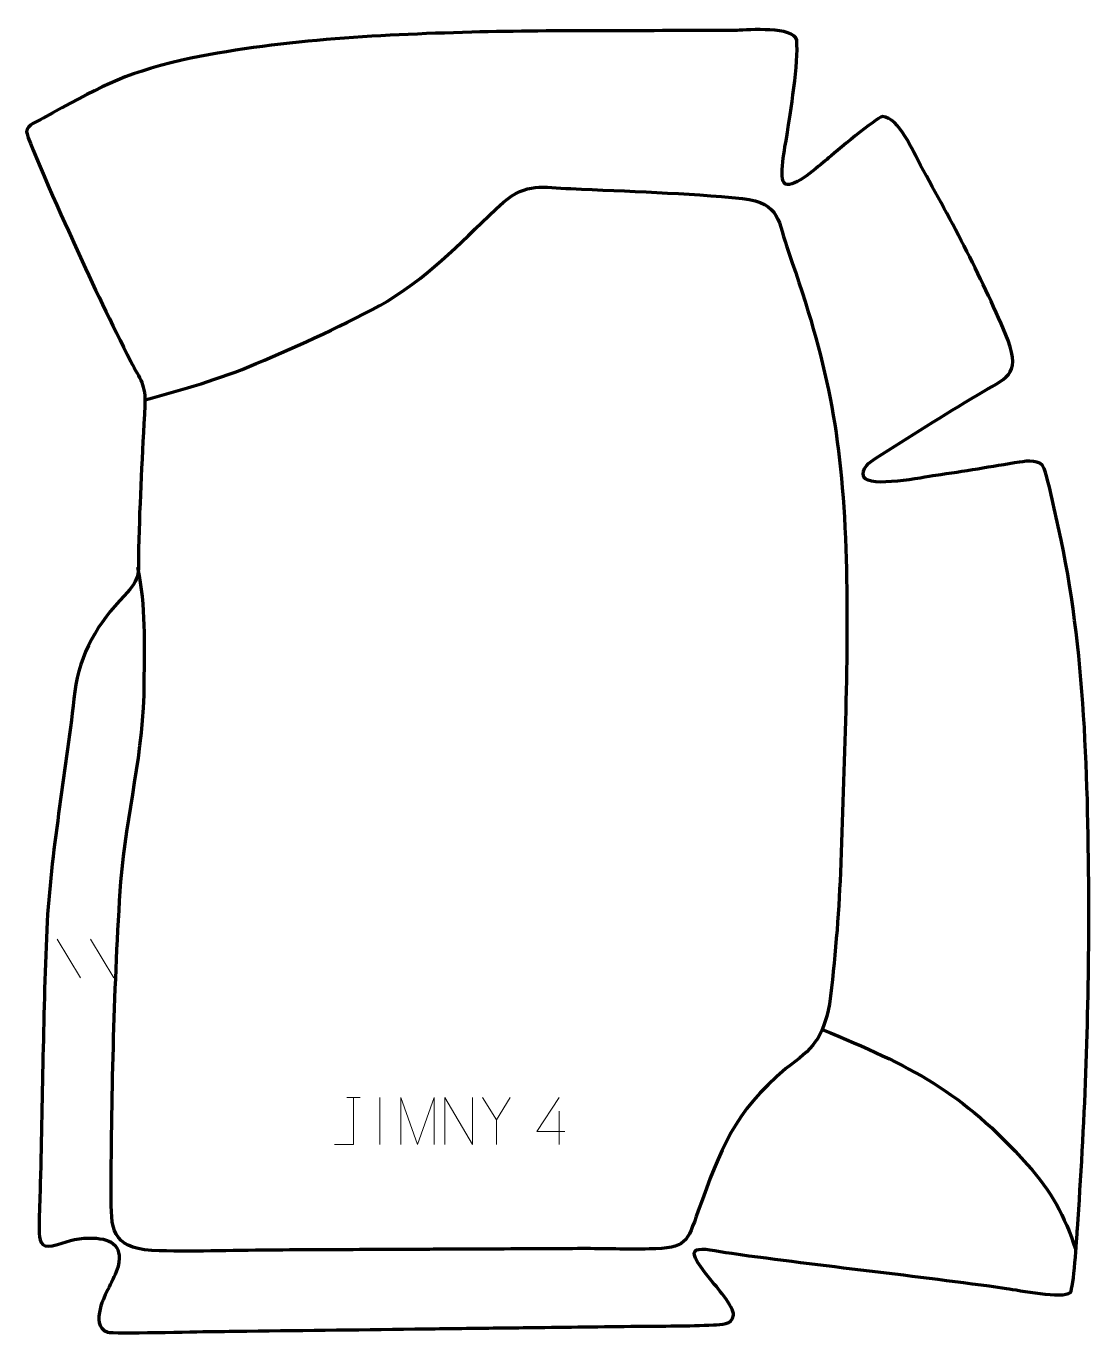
# Model space of a CAD drawing. Header units: millimetres. Extents: x 1356 to 1921, y 80 to 776.
import ezdxf

# ---------------------------------------------------------------- set-up
doc = ezdxf.new("R2010")
doc.units = ezdxf.units.MM
doc.header["$MEASUREMENT"] = 0
doc.layers.add('layer 1', color=7, linetype='Continuous')
doc.layers.add('layer 2', color=7, linetype='Continuous')

msp = doc.modelspace()

# ---------------------------------------------------------------- linework, layer by layer
at = {"layer": 'layer 1', "color": 142, "lineweight": 158}
for points, knots in [([(1419.304, 577.0769), (1440.1846, 583.0328), (1458.1835, 587.8249), (1478.3449, 596.4258), (1478.3449, 596.4258), (1501.8599, 606.428), (1526.0076, 617.1195), (1548.2398, 629.7187), (1548.2398, 629.7187), (1573.3739, 645.3045), (1588.6403, 662.7653), (1609.8438, 682.2989), (1609.8438, 682.2989), (1622.2288, 692.7334), (1630.6839, 690.1578), (1645.7257, 689.4855), (1645.7257, 689.4855), (1675.8392, 688.1078), (1707.0292, 687.1529), (1736.974, 684.2546), (1736.974, 684.2546), (1757.3702, 681.7354), (1755.5726, 672.1466), (1761.5358, 655.3954), (1761.5358, 655.3954), (1781.9722, 597.1958), (1789.6212, 559.7057), (1791.8953, 497.9414), (1791.8953, 497.9414), (1793.7674, 440.5324), (1790.7946, 383.0638), (1788.9566, 325.6869), (1788.9566, 325.6869), (1788.1119, 302.633), (1786.0282, 278.7234), (1783.1932, 255.8238), (1783.1932, 255.8238), (1779.5794, 237.3289), (1774.4103, 232.149), (1760.0465, 221.5768), (1760.0465, 221.5768), (1732.1288, 197.9562), (1725.5168, 179.1135), (1713.4046, 145.9021), (1713.4046, 145.9021), (1707.212, 128.7152), (1707.611, 126.1414), (1687.3725, 125.613), (1687.3725, 125.613), (1675.658, 125.3073), (1663.484, 125.8479), (1651.6442, 125.793), (1651.6442, 125.793), (1644.9736, 125.762), (1638.3029, 125.7313), (1631.6323, 125.7007), (1631.6323, 125.7007), (1612.5735, 125.6133), (1593.5149, 125.526), (1574.4561, 125.4386), (1574.4561, 125.4386), (1569.3738, 125.4153), (1564.2915, 125.392), (1559.2092, 125.3687), (1559.2092, 125.3687), (1552.8563, 125.3396), (1546.5034, 125.3105), (1540.1504, 125.2814), (1540.1504, 125.2814), (1522.0446, 125.1983), (1503.9388, 125.1154), (1485.8332, 125.0323), (1485.8332, 125.0323), (1464.9896, 124.8951), (1443.6188, 123.9872), (1422.8376, 124.8191), (1422.8376, 124.8191), (1401.3382, 126.4172), (1401.1989, 136.2989), (1401.2557, 155.2326), (1401.2557, 155.2326), (1401.576, 210.4414), (1402.7728, 265.9646), (1406.4757, 321.0546), (1406.4757, 321.0546), (1409.3743, 357.0943), (1418.9045, 390.252), (1418.9153, 426.9714), (1418.9153, 426.9714), (1418.8839, 446.4788), (1419.8672, 468.1877), (1415.5941, 487.2044), (1415.5941, 487.2044), (1415.5941, 487.2044), (1415.3817, 488.1494), (1415.3817, 488.1494)], [0, 0, 0, 0, 0.04, 0.04, 0.04, 0.04, 0.08, 0.08, 0.08, 0.08, 0.12, 0.12, 0.12, 0.12, 0.16, 0.16, 0.16, 0.16, 0.2, 0.2, 0.2, 0.2, 0.24, 0.24, 0.24, 0.24, 0.28, 0.28, 0.28, 0.28, 0.32, 0.32, 0.32, 0.32, 0.36, 0.36, 0.36, 0.36, 0.4, 0.4, 0.4, 0.4, 0.44, 0.44, 0.44, 0.44, 0.48, 0.48, 0.48, 0.48, 0.52, 0.52, 0.52, 0.52, 0.56, 0.56, 0.56, 0.56, 0.6, 0.6, 0.6, 0.6, 0.64, 0.64, 0.64, 0.64, 0.68, 0.68, 0.68, 0.68, 0.72, 0.72, 0.72, 0.72, 0.76, 0.76, 0.76, 0.76, 0.8, 0.8, 0.8, 0.8, 0.84, 0.84, 0.84, 0.84, 0.88, 0.88, 0.88, 0.88, 0.92, 0.92, 0.92, 0.92, 1, 1, 1, 1]), ([(1779.3749, 242.4095), (1826.5202, 222.8232), (1853.5879, 209.4328), (1888.3169, 170.591), (1888.3169, 170.591), (1901.5415, 155.744), (1907.7479, 143.8652), (1914.2051, 125.1715)], [0, 0, 0, 0, 0.33333333, 0.33333333, 0.33333333, 0.33333333, 1, 1, 1, 1])]:
    msp.add_open_spline(points, degree=3, knots=knots, dxfattribs=at)
at = {"layer": 'layer 2', "color": 242, "lineweight": 158}
msp.add_open_spline([(1438.934, 757.7835), (1488.9171, 768.5244), (1541.9118, 771.2345), (1592.952, 772.679), (1592.952, 772.679), (1639.8642, 773.8649), (1687.0512, 773.2244), (1734.024, 773.6395), (1734.024, 773.6395), (1740.0378, 773.8384), (1764.1472, 775.8752), (1765.7573, 768.3635), (1765.7573, 768.3635), (1766.9026, 756.8297), (1762.3231, 729.6225), (1760.4819, 717.0588), (1760.4819, 717.0588), (1759.8289, 712.885), (1755.6397, 693.9587), (1759.7535, 691.9171), (1759.7535, 691.9171), (1764.6176, 689.5033), (1777.5496, 701.6875), (1781.6837, 705.0019), (1781.6837, 705.0019), (1785.9037, 708.4456), (1808.2074, 727.3482), (1811.3145, 727.768), (1811.3145, 727.768), (1820.184, 727.4497), (1827.6953, 708.9205), (1831.5626, 702.0115), (1831.5626, 702.0115), (1848.229, 671.999), (1865.2267, 640.6027), (1878.1099, 608.7836), (1878.1099, 608.7836), (1885.0819, 589.6952), (1876.9462, 588.8808), (1862.0184, 579.8874), (1862.0184, 579.8874), (1843.8879, 568.9313), (1825.6355, 557.6131), (1807.8234, 546.1501), (1807.8234, 546.1501), (1804.6976, 544.1384), (1799.6704, 540.534), (1801.3551, 536.1285), (1801.3551, 536.1285), (1804.6254, 530.1152), (1833.0638, 536.0148), (1839.6044, 536.9316), (1839.6044, 536.9316), (1854.6741, 539.0572), (1869.2929, 541.6126), (1884.273, 544.0354), (1884.273, 544.0354), (1888.325, 544.6906), (1895.522, 545.6065), (1897.3167, 540.736), (1897.3167, 540.736), (1901.1336, 528.5704), (1903.4621, 515.2153), (1906.3665, 502.7078), (1906.3665, 502.7078), (1919.7832, 438.7826), (1920.8621, 367.313), (1921.0642, 301.9974), (1921.0642, 301.9974), (1921.0526, 247.098), (1918.8966, 191.0237), (1914.9768, 136.2612), (1914.9768, 136.2612), (1914.6466, 131.5767), (1913.015, 104.512), (1911.2934, 102.5404), (1911.2934, 102.5404), (1907.1395, 98.9423), (1883.8697, 103.71), (1877.2441, 104.6628), (1877.2441, 104.6628), (1828.6635, 111.5526), (1779.8334, 116.4512), (1731.2581, 123.305), (1731.2581, 123.305), (1713.6519, 126.0671), (1702.8315, 129.8846), (1719.7986, 109.5381), (1719.7986, 109.5381), (1722.8849, 105.8373), (1732.3462, 94.9344), (1732.1836, 90.3519), (1732.1836, 90.3519), (1731.5044, 85.2599), (1725.6531, 85.4649), (1721.544, 85.2421), (1721.544, 85.2421), (1708.2616, 84.5223), (1694.4276, 84.7172), (1681.0646, 84.5508), (1681.0646, 84.5508), (1662.3365, 84.3177), (1643.6086, 84.0844), (1624.8806, 83.8513), (1624.8806, 83.8513), (1618.8496, 83.7762), (1612.8186, 83.7011), (1606.7875, 83.6261), (1606.7875, 83.6261), (1594.0906, 83.468), (1581.3937, 83.3099), (1568.6967, 83.1518), (1568.6967, 83.1518), (1536.9544, 82.7566), (1505.212, 82.3613), (1473.4697, 81.9661), (1473.4697, 81.9661), (1467.1212, 81.8871), (1460.7728, 81.808), (1454.4243, 81.729), (1454.4243, 81.729), (1447.1704, 81.6294), (1402.311, 80.4851), (1399.4761, 81.3756), (1399.4761, 81.3756), (1393.924, 83.6174), (1394.1988, 88.5848), (1395.402, 93.6772), (1395.402, 93.6772), (1397.8099, 102.5985), (1402.4325, 108.4362), (1405.0115, 116.3683), (1405.0115, 116.3683), (1407.6596, 128.4028), (1400.4222, 131.4447), (1389.7408, 131.4426), (1389.7408, 131.4426), (1381.4099, 131.3091), (1377.628, 129.3236), (1369.993, 127.3038), (1369.993, 127.3038), (1363.3915, 125.9136), (1363.026, 130.4514), (1362.9415, 135.9236), (1362.9415, 135.9236), (1362.8431, 142.295), (1363.3289, 149.6523), (1363.5013, 156.1562), (1363.5013, 156.1562), (1364.7483, 203.9216), (1365.0947, 252.1386), (1367.2627, 299.8231), (1367.2627, 299.8231), (1369.7949, 340.6597), (1377.5245, 381.2825), (1381.9362, 422.0294), (1381.9362, 422.0294), (1384.545, 442.0531), (1394.1785, 458.6801), (1408.2353, 472.9215), (1408.2353, 472.9215), (1417.5284, 482.6649), (1415.5554, 485.314), (1415.8527, 498.1887), (1415.8527, 498.1887), (1416.4644, 523.6683), (1417.8342, 548.6714), (1419.2015, 574.0958), (1419.2015, 574.0958), (1419.8032, 585.2853), (1416.6167, 587.9566), (1411.7804, 597.4822), (1411.7804, 597.4822), (1401.3525, 618.0135), (1391.7151, 637.7452), (1382.2675, 658.7655), (1382.2675, 658.7655), (1378.6891, 666.727), (1356.0997, 716.1933), (1356.3498, 719.7625), (1356.3498, 719.7625), (1356.6113, 723.4958), (1362.0365, 725.1984), (1365.1244, 726.8883), (1365.1244, 726.8883), (1393.552, 742.4456), (1406.4386, 750.3941), (1438.934, 757.7835)], degree=3, knots=[0, 0, 0, 0, 0.02083333, 0.02083333, 0.02083333, 0.02083333, 0.04166667, 0.04166667, 0.04166667, 0.04166667, 0.0625, 0.0625, 0.0625, 0.0625, 0.08333333, 0.08333333, 0.08333333, 0.08333333, 0.10416667, 0.10416667, 0.10416667, 0.10416667, 0.125, 0.125, 0.125, 0.125, 0.14583333, 0.14583333, 0.14583333, 0.14583333, 0.16666667, 0.16666667, 0.16666667, 0.16666667, 0.1875, 0.1875, 0.1875, 0.1875, 0.20833333, 0.20833333, 0.20833333, 0.20833333, 0.22916667, 0.22916667, 0.22916667, 0.22916667, 0.25, 0.25, 0.25, 0.25, 0.27083333, 0.27083333, 0.27083333, 0.27083333, 0.29166667, 0.29166667, 0.29166667, 0.29166667, 0.3125, 0.3125, 0.3125, 0.3125, 0.33333333, 0.33333333, 0.33333333, 0.33333333, 0.35416667, 0.35416667, 0.35416667, 0.35416667, 0.375, 0.375, 0.375, 0.375, 0.39583333, 0.39583333, 0.39583333, 0.39583333, 0.41666667, 0.41666667, 0.41666667, 0.41666667, 0.4375, 0.4375, 0.4375, 0.4375, 0.45833333, 0.45833333, 0.45833333, 0.45833333, 0.47916667, 0.47916667, 0.47916667, 0.47916667, 0.5, 0.5, 0.5, 0.5, 0.52083333, 0.52083333, 0.52083333, 0.52083333, 0.54166667, 0.54166667, 0.54166667, 0.54166667, 0.5625, 0.5625, 0.5625, 0.5625, 0.58333333, 0.58333333, 0.58333333, 0.58333333, 0.60416667, 0.60416667, 0.60416667, 0.60416667, 0.625, 0.625, 0.625, 0.625, 0.64583333, 0.64583333, 0.64583333, 0.64583333, 0.66666667, 0.66666667, 0.66666667, 0.66666667, 0.6875, 0.6875, 0.6875, 0.6875, 0.70833333, 0.70833333, 0.70833333, 0.70833333, 0.72916667, 0.72916667, 0.72916667, 0.72916667, 0.75, 0.75, 0.75, 0.75, 0.77083333, 0.77083333, 0.77083333, 0.77083333, 0.79166667, 0.79166667, 0.79166667, 0.79166667, 0.8125, 0.8125, 0.8125, 0.8125, 0.83333333, 0.83333333, 0.83333333, 0.83333333, 0.85416667, 0.85416667, 0.85416667, 0.85416667, 0.875, 0.875, 0.875, 0.875, 0.89583333, 0.89583333, 0.89583333, 0.89583333, 0.91666667, 0.91666667, 0.91666667, 0.91666667, 0.9375, 0.9375, 0.9375, 0.9375, 0.95833333, 0.95833333, 0.95833333, 0.95833333, 1, 1, 1, 1], dxfattribs=at)
at = {"layer": 'layer 2', "color": 250, "lineweight": 9}
for points in [[(1372.6244, 290.3176), (1372.6244, 290.3176), (1384.9887, 269.7733), (1384.9887, 269.7733)], [(1390.3543, 290.3176), (1390.3543, 290.3176), (1402.7186, 269.7733), (1402.7186, 269.7733)], [(1526.5019, 206.186), (1526.5019, 206.186), (1533.6701, 206.186), (1533.6701, 206.186)], [(1544.086, 206.1963), (1544.086, 206.1963), (1544.086, 181.2222), (1544.086, 181.2222)], [(1606.0853, 194.2873), (1606.0853, 194.2873), (1598.7644, 206.186), (1598.7644, 206.186)], [(1639.5528, 198.8869), (1639.5528, 198.8869), (1639.5528, 181.2222), (1639.5528, 181.2222)]]:
    msp.add_open_spline(points, degree=3, dxfattribs=at)
for points, knots in [([(1520.064, 181.2324), (1520.064, 181.2324), (1530.086, 181.2324), (1530.086, 181.2324), (1530.086, 181.2324), (1530.086, 181.2324), (1530.086, 206.186), (1530.086, 206.186)], [0, 0, 0, 0, 0.33333333, 0.33333333, 0.33333333, 0.33333333, 1, 1, 1, 1]), ([(1555.2435, 181.2303), (1555.2435, 181.2303), (1555.2435, 206.1882), (1555.2435, 206.1882), (1555.2435, 206.1882), (1555.2435, 206.1882), (1564.1686, 181.2303), (1564.1686, 181.2303), (1564.1686, 181.2303), (1564.1686, 181.2303), (1572.9285, 206.1877), (1572.9285, 206.1877), (1572.9285, 206.1877), (1572.9285, 206.1877), (1572.9285, 181.2303), (1572.9285, 181.2303)], [0, 0, 0, 0, 0.2, 0.2, 0.2, 0.2, 0.4, 0.4, 0.4, 0.4, 0.6, 0.6, 0.6, 0.6, 1, 1, 1, 1]), ([(1578.7586, 181.2325), (1578.7586, 181.2325), (1578.7586, 206.186), (1578.7586, 206.186), (1578.7586, 206.186), (1578.7586, 206.186), (1593.4134, 181.2325), (1593.4134, 181.2325), (1593.4134, 181.2325), (1593.4134, 181.2325), (1593.4134, 206.186), (1593.4134, 206.186)], [0, 0, 0, 0, 0.25, 0.25, 0.25, 0.25, 0.5, 0.5, 0.5, 0.5, 1, 1, 1, 1]), ([(1613.4077, 206.186), (1613.4077, 206.186), (1606.0853, 194.2873), (1606.0853, 194.2873), (1606.0853, 194.2873), (1606.0853, 194.2873), (1606.086, 181.2324), (1606.086, 181.2324)], [0, 0, 0, 0, 0.33333333, 0.33333333, 0.33333333, 0.33333333, 1, 1, 1, 1]), ([(1642.4969, 188.1258), (1642.4969, 188.1258), (1627.6752, 188.1258), (1627.6752, 188.1258), (1627.6752, 188.1258), (1627.6752, 188.1258), (1639.5528, 206.1963), (1639.5528, 206.1963)], [0, 0, 0, 0, 0.33333333, 0.33333333, 0.33333333, 0.33333333, 1, 1, 1, 1])]:
    msp.add_open_spline(points, degree=3, knots=knots, dxfattribs=at)

doc.saveas('drawing.dxf')
